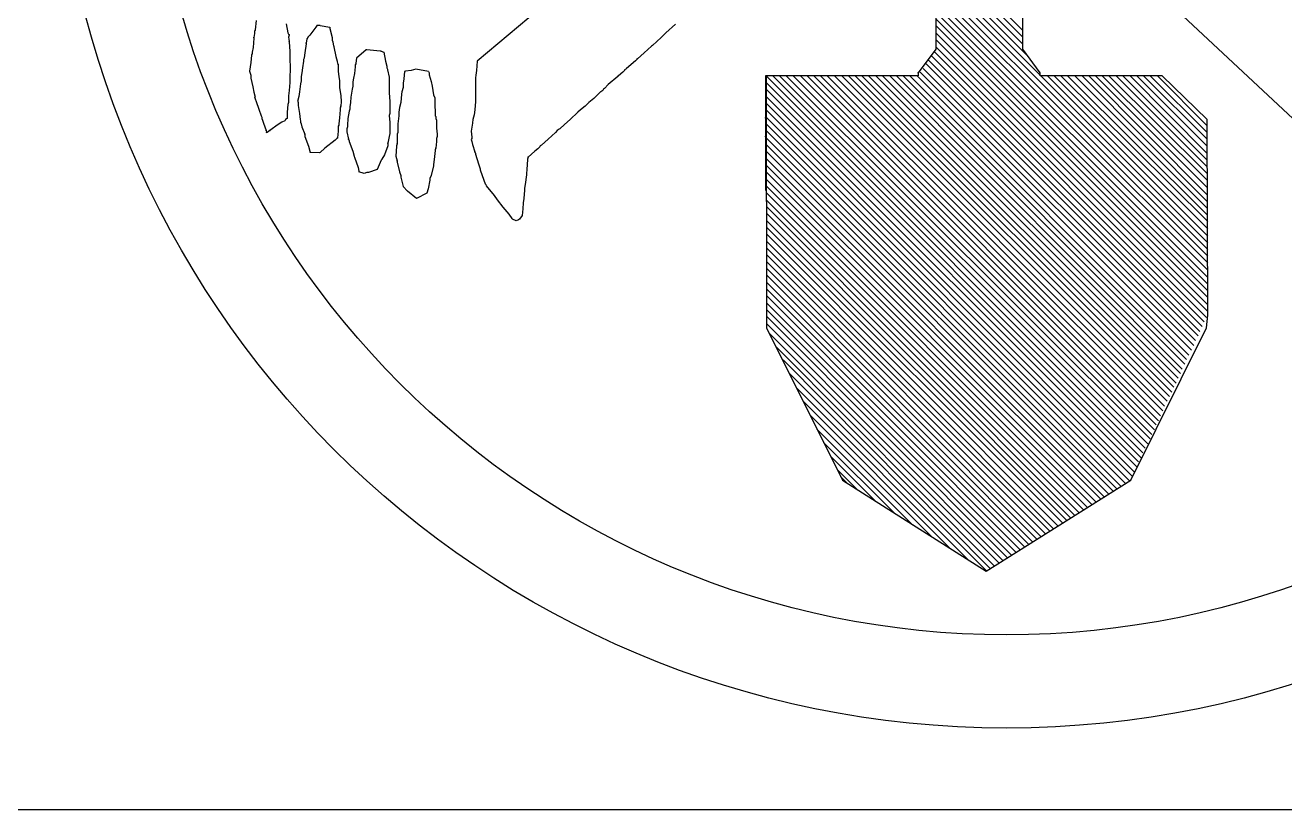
# Model space of a CAD drawing. Extents: x 477 to 783, y 495 to 674.
# Drawn here: x 580.781 to 582.857, y 624.308 to 625.601 of the extents above; entities that cross this region are included whole.
import ezdxf

# ---------------------------------------------------------------- set-up
doc = ezdxf.new("R2010")
doc.units = 0
doc.layers.add('11', color=7, linetype='CONTINUOUS')

# ---------------------------------------------------------------- blocks, each defined once
blk = doc.blocks.new('*O7')
at = {"layer": '11', "color": 1, "linetype": 'CONTINUOUS'}
blk.add_line((-1.684, -1.392), (-3.743, 0.537), dxfattribs=at)
at = {"layer": '11', "color": 7, "linetype": 'CONTINUOUS'}
for p, q in [((-2.769, -0.375), (-2.769, -0.812)), ((-2.626, -0.812), (-2.626, -0.508)), ((-2.626, -0.781), (-2.769, -0.638)), ((-2.626, -0.792), (-2.769, -0.649)), ((-2.626, -0.804), (-2.769, -0.66)), ((-2.62, -0.821), (-2.769, -0.672)), ((-2.598, -0.854), (-2.769, -0.683)), ((-2.321, -1.142), (-2.769, -0.694)), ((-2.321, -1.153), (-2.769, -0.706)), ((-2.321, -1.164), (-2.769, -0.717)), ((-3.406, -0.732), (-3.525, -0.832)), ((-2.321, -1.176), (-2.769, -0.728)), ((-2.321, -1.188), (-2.769, -0.74)), ((-3.889, -0.765), (-3.891, -0.78)), ((-2.321, -1.199), (-2.769, -0.751)), ((-2.321, -1.21), (-2.769, -0.762)), ((-3.892, -0.786), (-3.893, -0.793)), ((-3.891, -0.781), (-3.892, -0.782)), ((-3.892, -0.782), (-3.892, -0.783)), ((-3.892, -0.783), (-3.892, -0.786)), ((-3.891, -0.78), (-3.891, -0.781)), ((-3.84, -0.77), (-3.837, -0.785)), ((-3.837, -0.785), (-3.836, -0.787)), ((-3.836, -0.787), (-3.835, -0.788)), ((-3.835, -0.788), (-3.835, -0.789)), ((-3.791, -0.776), (-3.801, -0.789)), ((-3.79, -0.774), (-3.791, -0.776)), ((-3.789, -0.773), (-3.79, -0.774)), ((-3.784, -0.773), (-3.789, -0.773)), ((-3.784, -0.773), (-3.768, -0.776)), ((-3.768, -0.776), (-3.768, -0.778)), ((-3.768, -0.778), (-3.764, -0.793)), ((-3.217, -0.788), (-3.222, -0.793)), ((-3.214, -0.785), (-3.217, -0.788)), ((-3.198, -0.771), (-3.214, -0.785)), ((-2.321, -1.221), (-2.769, -0.773)), ((-2.321, -1.233), (-2.769, -0.785)), ((-3.894, -0.809), (-3.896, -0.817)), ((-3.893, -0.794), (-3.894, -0.809)), ((-3.893, -0.793), (-3.893, -0.794)), ((-3.835, -0.789), (-3.836, -0.792)), ((-3.836, -0.792), (-3.835, -0.799)), ((-3.835, -0.799), (-3.835, -0.8)), ((-3.835, -0.8), (-3.834, -0.816)), ((-3.807, -0.803), (-3.809, -0.818)), ((-3.806, -0.795), (-3.807, -0.802)), ((-3.807, -0.802), (-3.807, -0.803)), ((-3.804, -0.793), (-3.806, -0.795)), ((-3.803, -0.791), (-3.804, -0.792)), ((-3.804, -0.792), (-3.804, -0.793)), ((-3.801, -0.789), (-3.803, -0.791)), ((-3.764, -0.793), (-3.764, -0.795)), ((-3.764, -0.795), (-3.764, -0.796)), ((-3.764, -0.796), (-3.764, -0.797)), ((-3.764, -0.797), (-3.763, -0.8)), ((-3.763, -0.8), (-3.762, -0.807)), ((-3.762, -0.807), (-3.761, -0.807)), ((-3.761, -0.807), (-3.761, -0.808)), ((-3.761, -0.808), (-3.758, -0.824)), ((-3.238, -0.807), (-3.25, -0.818)), ((-3.236, -0.806), (-3.238, -0.807)), ((-3.222, -0.793), (-3.236, -0.806)), ((-2.321, -1.244), (-2.769, -0.796)), ((-2.323, -1.254), (-2.769, -0.808)), ((-3.897, -0.822), (-3.898, -0.834)), ((-3.896, -0.82), (-3.897, -0.821)), ((-3.897, -0.821), (-3.897, -0.822)), ((-3.896, -0.817), (-3.896, -0.818)), ((-3.896, -0.818), (-3.896, -0.82)), ((-3.834, -0.816), (-3.834, -0.823)), ((-3.834, -0.823), (-3.834, -0.824)), ((-3.834, -0.824), (-3.834, -0.826)), ((-3.834, -0.826), (-3.834, -0.828)), ((-3.834, -0.828), (-3.834, -0.829)), ((-3.834, -0.829), (-3.833, -0.841)), ((-3.81, -0.827), (-3.811, -0.829)), ((-3.811, -0.829), (-3.811, -0.831)), ((-3.809, -0.818), (-3.81, -0.826)), ((-3.81, -0.826), (-3.81, -0.827)), ((-3.758, -0.824), (-3.756, -0.832)), ((-3.724, -0.827), (-3.725, -0.835)), ((-3.708, -0.813), (-3.724, -0.827)), ((-3.707, -0.813), (-3.708, -0.813)), ((-3.685, -0.815), (-3.707, -0.813)), ((-3.683, -0.815), (-3.685, -0.815)), ((-3.683, -0.815), (-3.679, -0.817)), ((-3.679, -0.817), (-3.676, -0.832)), ((-3.262, -0.829), (-3.264, -0.831)), ((-3.261, -0.828), (-3.262, -0.828)), ((-3.262, -0.828), (-3.262, -0.829)), ((-3.25, -0.818), (-3.261, -0.828)), ((-2.769, -0.812), (-2.798, -0.851)), ((-2.334, -1.277), (-2.781, -0.83)), ((-2.33, -1.269), (-2.776, -0.823)), ((-2.327, -1.261), (-2.772, -0.816)), ((-2.597, -0.851), (-2.626, -0.812)), ((-3.899, -0.841), (-3.9, -0.848)), ((-3.9, -0.848), (-3.898, -0.855)), ((-3.898, -0.834), (-3.899, -0.841)), ((-3.833, -0.848), (-3.834, -0.855)), ((-3.833, -0.841), (-3.833, -0.848)), ((-3.814, -0.851), (-3.815, -0.857)), ((-3.813, -0.843), (-3.814, -0.851)), ((-3.811, -0.832), (-3.813, -0.843)), ((-3.811, -0.831), (-3.811, -0.832)), ((-3.756, -0.832), (-3.756, -0.833)), ((-3.756, -0.833), (-3.755, -0.835)), ((-3.755, -0.835), (-3.754, -0.837)), ((-3.754, -0.837), (-3.754, -0.849)), ((-3.754, -0.849), (-3.753, -0.857)), ((-3.726, -0.841), (-3.727, -0.852)), ((-3.725, -0.836), (-3.726, -0.838)), ((-3.726, -0.838), (-3.726, -0.84)), ((-3.726, -0.84), (-3.726, -0.841)), ((-3.725, -0.835), (-3.725, -0.836)), ((-3.676, -0.832), (-3.674, -0.84)), ((-3.674, -0.84), (-3.674, -0.841)), ((-3.674, -0.841), (-3.674, -0.843)), ((-3.674, -0.843), (-3.673, -0.845)), ((-3.673, -0.845), (-3.673, -0.846)), ((-3.673, -0.846), (-3.67, -0.858)), ((-3.645, -0.849), (-3.646, -0.861)), ((-3.643, -0.848), (-3.645, -0.849)), ((-3.634, -0.847), (-3.643, -0.848)), ((-3.63, -0.846), (-3.634, -0.847)), ((-3.626, -0.845), (-3.63, -0.846)), ((-3.605, -0.849), (-3.626, -0.845)), ((-3.605, -0.849), (-3.604, -0.851)), ((-3.604, -0.851), (-3.604, -0.853)), ((-3.526, -0.847), (-3.527, -0.855)), ((-3.525, -0.832), (-3.526, -0.847)), ((-3.285, -0.85), (-3.292, -0.856)), ((-3.282, -0.847), (-3.285, -0.85)), ((-3.28, -0.845), (-3.282, -0.846)), ((-3.282, -0.846), (-3.282, -0.847)), ((-3.279, -0.844), (-3.28, -0.845)), ((-3.264, -0.831), (-3.279, -0.844)), ((-2.798, -0.851), (-2.798, -0.856)), ((-2.344, -1.3), (-2.795, -0.85)), ((-2.341, -1.292), (-2.79, -0.844)), ((-2.337, -1.284), (-2.785, -0.836)), ((-2.597, -0.856), (-2.597, -0.851)), ((-3.898, -0.855), (-3.898, -0.86)), ((-3.898, -0.86), (-3.895, -0.874)), ((-3.834, -0.867), (-3.835, -0.88)), ((-3.834, -0.855), (-3.834, -0.862)), ((-3.834, -0.862), (-3.834, -0.867)), ((-3.816, -0.869), (-3.818, -0.882)), ((-3.815, -0.864), (-3.816, -0.869)), ((-3.815, -0.857), (-3.815, -0.864)), ((-3.753, -0.857), (-3.752, -0.864)), ((-3.752, -0.864), (-3.752, -0.871)), ((-3.752, -0.871), (-3.752, -0.875)), ((-3.729, -0.86), (-3.73, -0.866)), ((-3.73, -0.866), (-3.73, -0.873)), ((-3.727, -0.852), (-3.729, -0.86)), ((-3.67, -0.858), (-3.67, -0.866)), ((-3.67, -0.866), (-3.67, -0.872)), ((-3.646, -0.861), (-3.647, -0.868)), ((-3.647, -0.868), (-3.647, -0.875)), ((-3.604, -0.853), (-3.604, -0.854)), ((-3.604, -0.854), (-3.601, -0.865)), ((-3.601, -0.865), (-3.599, -0.873)), ((-3.527, -0.856), (-3.528, -0.858)), ((-3.528, -0.858), (-3.528, -0.86)), ((-3.528, -0.86), (-3.528, -0.861)), ((-3.528, -0.861), (-3.528, -0.872)), ((-3.527, -0.855), (-3.527, -0.856)), ((-3.309, -0.87), (-3.315, -0.877)), ((-3.293, -0.857), (-3.309, -0.87)), ((-3.292, -0.856), (-3.293, -0.856)), ((-3.293, -0.856), (-3.293, -0.857)), ((-2.976, -0.856), (-3.05, -0.856)), ((-3.05, -0.856), (-3.05, -0.859)), ((-3.05, -0.859), (-3.05, -0.861)), ((-3.05, -0.861), (-3.05, -0.862)), ((-3.05, -0.862), (-3.05, -0.877)), ((-2.798, -0.856), (-3.049, -0.856)), ((-3.049, -0.856), (-3.048, -1.271)), ((-2.428, -1.477), (-3.049, -0.856)), ((-2.431, -1.485), (-3.049, -0.867)), ((-2.424, -1.469), (-3.038, -0.856)), ((-2.42, -1.462), (-3.027, -0.856)), ((-2.416, -1.454), (-3.016, -0.856)), ((-2.413, -1.447), (-3.004, -0.856)), ((-2.409, -1.439), (-2.992, -0.856)), ((-2.406, -1.431), (-2.981, -0.856)), ((-2.402, -1.424), (-2.97, -0.856)), ((-2.399, -1.416), (-2.959, -0.856)), ((-2.395, -1.408), (-2.948, -0.856)), ((-2.392, -1.4), (-2.936, -0.856)), ((-2.388, -1.392), (-2.924, -0.856)), ((-2.384, -1.384), (-2.913, -0.856)), ((-2.38, -1.377), (-2.902, -0.856)), ((-2.377, -1.369), (-2.891, -0.856)), ((-2.373, -1.362), (-2.88, -0.856)), ((-2.37, -1.354), (-2.868, -0.856)), ((-2.366, -1.346), (-2.857, -0.856)), ((-2.363, -1.339), (-2.845, -0.856)), ((-2.359, -1.331), (-2.834, -0.856)), ((-2.356, -1.323), (-2.823, -0.856)), ((-2.352, -1.316), (-2.812, -0.856)), ((-2.348, -1.308), (-2.8, -0.856)), ((-2.396, -0.856), (-2.597, -0.856)), ((-2.321, -1.131), (-2.596, -0.856)), ((-2.321, -1.12), (-2.585, -0.856)), ((-2.321, -1.108), (-2.574, -0.856)), ((-2.321, -1.096), (-2.563, -0.856)), ((-2.322, -1.085), (-2.552, -0.856)), ((-2.322, -1.074), (-2.54, -0.856)), ((-2.322, -1.063), (-2.528, -0.856)), ((-2.322, -1.052), (-2.517, -0.856)), ((-2.322, -1.04), (-2.506, -0.856)), ((-2.322, -1.028), (-2.495, -0.856)), ((-2.322, -1.017), (-2.484, -0.856)), ((-2.322, -1.006), (-2.472, -0.856)), ((-2.322, -0.995), (-2.461, -0.856)), ((-2.322, -0.984), (-2.449, -0.856)), ((-2.322, -0.972), (-2.438, -0.856)), ((-2.322, -0.96), (-2.427, -0.856)), ((-2.322, -0.949), (-2.416, -0.856)), ((-2.322, -0.938), (-2.404, -0.856)), ((-2.322, -0.928), (-2.396, -0.856)), ((-3.895, -0.874), (-3.893, -0.883)), ((-3.893, -0.883), (-3.891, -0.891)), ((-3.891, -0.891), (-3.892, -0.891)), ((-3.892, -0.891), (-3.891, -0.894)), ((-3.835, -0.88), (-3.836, -0.889)), ((-3.836, -0.889), (-3.836, -0.896)), ((-3.819, -0.89), (-3.821, -0.898)), ((-3.818, -0.882), (-3.819, -0.89)), ((-3.752, -0.875), (-3.75, -0.889)), ((-3.75, -0.889), (-3.749, -0.898)), ((-3.733, -0.891), (-3.734, -0.9)), ((-3.731, -0.878), (-3.733, -0.891)), ((-3.73, -0.873), (-3.731, -0.878)), ((-3.67, -0.872), (-3.67, -0.879)), ((-3.67, -0.879), (-3.67, -0.884)), ((-3.67, -0.884), (-3.669, -0.898)), ((-3.65, -0.886), (-3.651, -0.9)), ((-3.649, -0.882), (-3.65, -0.886)), ((-3.647, -0.875), (-3.649, -0.882)), ((-3.599, -0.873), (-3.598, -0.88)), ((-3.598, -0.88), (-3.597, -0.887)), ((-3.597, -0.887), (-3.595, -0.892)), ((-3.595, -0.892), (-3.595, -0.906)), ((-3.528, -0.872), (-3.528, -0.88)), ((-3.528, -0.88), (-3.528, -0.887)), ((-3.528, -0.887), (-3.528, -0.893)), ((-3.322, -0.882), (-3.333, -0.893)), ((-3.321, -0.882), (-3.322, -0.882)), ((-3.318, -0.88), (-3.321, -0.882)), ((-3.317, -0.878), (-3.318, -0.88)), ((-3.315, -0.877), (-3.317, -0.878)), ((-3.05, -0.877), (-3.05, -0.881)), ((-3.05, -0.881), (-3.05, -0.886)), ((-3.05, -0.886), (-3.05, -0.9)), ((-2.435, -1.492), (-3.049, -0.878)), ((-2.438, -1.5), (-3.049, -0.89)), ((-3.891, -0.894), (-3.889, -0.898)), ((-3.889, -0.898), (-3.885, -0.911)), ((-3.885, -0.911), (-3.881, -0.922)), ((-3.837, -0.903), (-3.838, -0.916)), ((-3.836, -0.9), (-3.837, -0.903)), ((-3.836, -0.896), (-3.836, -0.897)), ((-3.836, -0.897), (-3.836, -0.9)), ((-3.821, -0.898), (-3.82, -0.899)), ((-3.82, -0.899), (-3.82, -0.902)), ((-3.82, -0.902), (-3.82, -0.905)), ((-3.82, -0.905), (-3.818, -0.918)), ((-3.751, -0.912), (-3.752, -0.925)), ((-3.75, -0.906), (-3.751, -0.909)), ((-3.751, -0.909), (-3.751, -0.912)), ((-3.749, -0.898), (-3.75, -0.906)), ((-3.735, -0.911), (-3.736, -0.914)), ((-3.734, -0.9), (-3.735, -0.907)), ((-3.735, -0.907), (-3.735, -0.908)), ((-3.735, -0.908), (-3.735, -0.911)), ((-3.669, -0.898), (-3.669, -0.906)), ((-3.669, -0.906), (-3.669, -0.914)), ((-3.653, -0.908), (-3.654, -0.916)), ((-3.651, -0.9), (-3.653, -0.908)), ((-3.595, -0.906), (-3.594, -0.914)), ((-3.529, -0.912), (-3.53, -0.92)), ((-3.528, -0.898), (-3.529, -0.912)), ((-3.528, -0.893), (-3.528, -0.898)), ((-3.355, -0.912), (-3.359, -0.916)), ((-3.347, -0.906), (-3.355, -0.912)), ((-3.341, -0.9), (-3.347, -0.906)), ((-3.333, -0.893), (-3.341, -0.9)), ((-3.05, -0.9), (-3.05, -0.902)), ((-3.05, -0.902), (-3.05, -0.914)), ((-2.442, -1.508), (-3.049, -0.901)), ((-2.445, -1.516), (-3.049, -0.912)), ((-3.881, -0.922), (-3.88, -0.924)), ((-3.88, -0.924), (-3.88, -0.926)), ((-3.88, -0.926), (-3.879, -0.929)), ((-3.879, -0.929), (-3.877, -0.934)), ((-3.877, -0.934), (-3.873, -0.946)), ((-3.847, -0.932), (-3.853, -0.936)), ((-3.842, -0.93), (-3.847, -0.932)), ((-3.841, -0.928), (-3.842, -0.93)), ((-3.838, -0.926), (-3.841, -0.928)), ((-3.838, -0.916), (-3.838, -0.926)), ((-3.818, -0.918), (-3.817, -0.928)), ((-3.817, -0.928), (-3.816, -0.93)), ((-3.816, -0.93), (-3.816, -0.932)), ((-3.816, -0.932), (-3.815, -0.935)), ((-3.752, -0.925), (-3.753, -0.935)), ((-3.738, -0.926), (-3.739, -0.937)), ((-3.736, -0.914), (-3.738, -0.926)), ((-3.669, -0.918), (-3.67, -0.921)), ((-3.67, -0.921), (-3.669, -0.933)), ((-3.669, -0.914), (-3.669, -0.915)), ((-3.669, -0.915), (-3.669, -0.918)), ((-3.669, -0.933), (-3.669, -0.944)), ((-3.654, -0.922), (-3.656, -0.935)), ((-3.654, -0.916), (-3.654, -0.917)), ((-3.654, -0.917), (-3.654, -0.92)), ((-3.654, -0.92), (-3.654, -0.922)), ((-3.594, -0.914), (-3.594, -0.922)), ((-3.594, -0.922), (-3.593, -0.923)), ((-3.593, -0.923), (-3.593, -0.926)), ((-3.593, -0.926), (-3.592, -0.929)), ((-3.592, -0.929), (-3.592, -0.942)), ((-3.533, -0.934), (-3.535, -0.947)), ((-3.532, -0.929), (-3.533, -0.932)), ((-3.533, -0.932), (-3.533, -0.934)), ((-3.53, -0.92), (-3.532, -0.928)), ((-3.532, -0.928), (-3.532, -0.929)), ((-3.372, -0.928), (-3.381, -0.936)), ((-3.359, -0.916), (-3.372, -0.928)), ((-3.05, -0.914), (-3.05, -0.925)), ((-3.05, -0.925), (-3.05, -0.926)), ((-3.05, -0.926), (-3.05, -0.928)), ((-3.05, -0.928), (-3.05, -0.942)), ((-2.45, -1.523), (-3.049, -0.924)), ((-2.321, -1.25), (-2.322, -0.928)), ((-3.873, -0.946), (-3.872, -0.949)), ((-3.871, -0.949), (-3.872, -0.95)), ((-3.872, -0.95), (-3.872, -0.949)), ((-3.867, -0.946), (-3.871, -0.949)), ((-3.853, -0.936), (-3.867, -0.946)), ((-3.815, -0.935), (-3.814, -0.94)), ((-3.814, -0.94), (-3.809, -0.952)), ((-3.809, -0.952), (-3.809, -0.955)), ((-3.754, -0.947), (-3.755, -0.958)), ((-3.753, -0.937), (-3.754, -0.939)), ((-3.754, -0.939), (-3.754, -0.942)), ((-3.754, -0.942), (-3.754, -0.947)), ((-3.753, -0.935), (-3.753, -0.937)), ((-3.739, -0.94), (-3.74, -0.943)), ((-3.74, -0.943), (-3.74, -0.948)), ((-3.74, -0.948), (-3.737, -0.96)), ((-3.739, -0.937), (-3.739, -0.939)), ((-3.739, -0.939), (-3.739, -0.94)), ((-3.669, -0.951), (-3.67, -0.956)), ((-3.669, -0.944), (-3.669, -0.946)), ((-3.669, -0.946), (-3.669, -0.948)), ((-3.669, -0.948), (-3.669, -0.951)), ((-3.656, -0.949), (-3.657, -0.952)), ((-3.657, -0.952), (-3.657, -0.957)), ((-3.656, -0.935), (-3.656, -0.945)), ((-3.656, -0.945), (-3.656, -0.947)), ((-3.656, -0.947), (-3.656, -0.949)), ((-3.592, -0.942), (-3.591, -0.952)), ((-3.591, -0.952), (-3.591, -0.954)), ((-3.591, -0.954), (-3.591, -0.956)), ((-3.535, -0.947), (-3.534, -0.957)), ((-3.396, -0.949), (-3.408, -0.96)), ((-3.393, -0.946), (-3.396, -0.949)), ((-3.39, -0.944), (-3.393, -0.946)), ((-3.389, -0.943), (-3.39, -0.944)), ((-3.381, -0.936), (-3.389, -0.943)), ((-3.05, -0.942), (-3.05, -0.944)), ((-3.05, -0.944), (-3.05, -0.945)), ((-3.05, -0.945), (-3.05, -0.946)), ((-3.05, -0.946), (-3.05, -0.949)), ((-3.05, -0.949), (-3.05, -0.956)), ((-2.456, -1.528), (-3.049, -0.935)), ((-2.464, -1.532), (-3.049, -0.946)), ((-3.809, -0.955), (-3.809, -0.956)), ((-3.809, -0.956), (-3.803, -0.972)), ((-3.803, -0.972), (-3.801, -0.98)), ((-3.776, -0.975), (-3.784, -0.982)), ((-3.759, -0.962), (-3.776, -0.975)), ((-3.758, -0.961), (-3.759, -0.962)), ((-3.755, -0.958), (-3.758, -0.961)), ((-3.737, -0.96), (-3.736, -0.963)), ((-3.736, -0.963), (-3.736, -0.964)), ((-3.736, -0.964), (-3.73, -0.98)), ((-3.672, -0.971), (-3.678, -0.986)), ((-3.67, -0.956), (-3.672, -0.967)), ((-3.672, -0.967), (-3.672, -0.97)), ((-3.672, -0.97), (-3.672, -0.971)), ((-3.658, -0.972), (-3.659, -0.988)), ((-3.657, -0.968), (-3.658, -0.971)), ((-3.658, -0.971), (-3.658, -0.972)), ((-3.657, -0.957), (-3.657, -0.968)), ((-3.593, -0.975), (-3.594, -0.978)), ((-3.592, -0.964), (-3.593, -0.975)), ((-3.591, -0.956), (-3.592, -0.959)), ((-3.592, -0.959), (-3.592, -0.964)), ((-3.534, -0.959), (-3.535, -0.961)), ((-3.535, -0.961), (-3.534, -0.964)), ((-3.534, -0.957), (-3.534, -0.959)), ((-3.534, -0.964), (-3.533, -0.969)), ((-3.533, -0.969), (-3.529, -0.981)), ((-3.422, -0.973), (-3.425, -0.976)), ((-3.421, -0.971), (-3.422, -0.973)), ((-3.419, -0.97), (-3.421, -0.971)), ((-3.408, -0.96), (-3.419, -0.97)), ((-3.05, -0.956), (-3.05, -0.957)), ((-3.05, -0.957), (-3.05, -0.972)), ((-3.05, -0.972), (-3.05, -0.98)), ((-2.471, -1.536), (-3.049, -0.958)), ((-2.477, -1.54), (-3.049, -0.969)), ((-3.801, -0.98), (-3.8, -0.981)), ((-3.8, -0.982), (-3.8, -0.981)), ((-3.785, -0.983), (-3.8, -0.982)), ((-3.784, -0.982), (-3.785, -0.983)), ((-3.73, -0.98), (-3.728, -0.988)), ((-3.728, -0.988), (-3.728, -0.989)), ((-3.728, -0.989), (-3.727, -0.99)), ((-3.727, -0.99), (-3.721, -1.007)), ((-3.683, -0.995), (-3.69, -1.01)), ((-3.682, -0.994), (-3.683, -0.995)), ((-3.678, -0.986), (-3.682, -0.993)), ((-3.682, -0.993), (-3.682, -0.994)), ((-3.659, -0.988), (-3.657, -0.996)), ((-3.657, -0.996), (-3.657, -0.998)), ((-3.596, -0.994), (-3.597, -1.002)), ((-3.594, -0.979), (-3.596, -0.994)), ((-3.594, -0.978), (-3.594, -0.979)), ((-3.529, -0.981), (-3.528, -0.984)), ((-3.528, -0.984), (-3.528, -0.985)), ((-3.528, -0.985), (-3.523, -1.001)), ((-3.442, -0.994), (-3.443, -1.01)), ((-3.441, -0.99), (-3.442, -0.993)), ((-3.442, -0.993), (-3.442, -0.994)), ((-3.43, -0.98), (-3.441, -0.99)), ((-3.425, -0.976), (-3.43, -0.98)), ((-3.05, -0.98), (-3.05, -0.981)), ((-3.05, -0.981), (-3.05, -0.983)), ((-3.05, -0.983), (-3.05, -0.985)), ((-3.05, -0.985), (-3.05, -0.986)), ((-3.05, -0.986), (-3.05, -0.997)), ((-2.484, -1.545), (-3.049, -0.98)), ((-2.492, -1.549), (-3.049, -0.992)), ((-3.721, -1.007), (-3.72, -1.013)), ((-3.72, -1.013), (-3.72, -1.014)), ((-3.711, -1.017), (-3.72, -1.014)), ((-3.707, -1.015), (-3.711, -1.017)), ((-3.704, -1.015), (-3.707, -1.015)), ((-3.69, -1.01), (-3.704, -1.015)), ((-3.657, -0.998), (-3.653, -1.014)), ((-3.653, -1.014), (-3.651, -1.02)), ((-3.597, -1.004), (-3.601, -1.02)), ((-3.597, -1.002), (-3.597, -1.003)), ((-3.597, -1.003), (-3.597, -1.004)), ((-3.523, -1.001), (-3.52, -1.009)), ((-3.52, -1.009), (-3.52, -1.01)), ((-3.52, -1.01), (-3.52, -1.011)), ((-3.52, -1.011), (-3.514, -1.028)), ((-3.443, -1.01), (-3.444, -1.017)), ((-3.444, -1.017), (-3.444, -1.018)), ((-3.05, -0.997), (-3.05, -1.005)), ((-3.05, -1.005), (-3.05, -1.011)), ((-3.05, -1.011), (-3.05, -1.018)), ((-2.498, -1.553), (-3.049, -1.003)), ((-2.505, -1.558), (-3.049, -1.014)), ((-3.651, -1.02), (-3.651, -1.021)), ((-3.651, -1.021), (-3.651, -1.023)), ((-3.651, -1.023), (-3.647, -1.038)), ((-3.603, -1.028), (-3.606, -1.042)), ((-3.601, -1.02), (-3.603, -1.025)), ((-3.603, -1.025), (-3.603, -1.026)), ((-3.603, -1.026), (-3.603, -1.028)), ((-3.514, -1.028), (-3.512, -1.034)), ((-3.512, -1.034), (-3.511, -1.035)), ((-3.511, -1.035), (-3.51, -1.037)), ((-3.51, -1.037), (-3.497, -1.053)), ((-3.446, -1.035), (-3.447, -1.041)), ((-3.444, -1.019), (-3.446, -1.035)), ((-3.444, -1.018), (-3.444, -1.019)), ((-3.05, -1.018), (-3.05, -1.023)), ((-3.05, -1.023), (-3.05, -1.036)), ((-3.05, -1.036), (-3.05, -1.045)), ((-2.512, -1.562), (-3.049, -1.026)), ((-2.519, -1.567), (-3.049, -1.037)), ((-3.647, -1.038), (-3.64, -1.046)), ((-3.625, -1.058), (-3.64, -1.046)), ((-3.608, -1.049), (-3.625, -1.058)), ((-3.606, -1.042), (-3.608, -1.049)), ((-3.497, -1.053), (-3.492, -1.06)), ((-3.448, -1.058), (-3.449, -1.065)), ((-3.447, -1.044), (-3.448, -1.058)), ((-3.447, -1.041), (-3.447, -1.042)), ((-3.447, -1.042), (-3.447, -1.044)), ((-2.526, -1.571), (-3.049, -1.048)), ((-3.492, -1.06), (-3.483, -1.072)), ((-3.483, -1.072), (-3.473, -1.084)), ((-3.45, -1.075), (-3.451, -1.086)), ((-3.449, -1.065), (-3.45, -1.075)), ((-2.533, -1.576), (-3.049, -1.06)), ((-2.54, -1.58), (-3.048, -1.071)), ((-3.473, -1.084), (-3.468, -1.091)), ((-3.468, -1.091), (-3.467, -1.092)), ((-3.461, -1.095), (-3.467, -1.092)), ((-3.457, -1.093), (-3.461, -1.095)), ((-3.455, -1.092), (-3.457, -1.093)), ((-3.451, -1.086), (-3.455, -1.092)), ((-2.547, -1.584), (-3.048, -1.082)), ((-2.554, -1.588), (-3.048, -1.094)), ((-2.56, -1.593), (-3.048, -1.105)), ((-2.568, -1.597), (-3.048, -1.116)), ((-2.575, -1.602), (-3.048, -1.128)), ((-2.581, -1.606), (-3.048, -1.139)), ((-2.588, -1.611), (-3.048, -1.15)), ((-2.596, -1.615), (-3.048, -1.162)), ((-2.602, -1.62), (-3.048, -1.173)), ((-2.609, -1.624), (-3.048, -1.184)), ((-2.616, -1.628), (-3.048, -1.196)), ((-2.623, -1.632), (-3.048, -1.207)), ((-2.63, -1.637), (-3.048, -1.218)), ((-2.637, -1.641), (-3.048, -1.23)), ((-2.644, -1.646), (-3.048, -1.241)), ((-2.651, -1.65), (-3.048, -1.252)), ((-2.658, -1.655), (-3.048, -1.264)), ((-2.323, -1.271), (-2.321, -1.25)), ((-3.048, -1.271), (-2.923, -1.522)), ((-2.664, -1.659), (-3.044, -1.28)), ((-2.448, -1.522), (-2.323, -1.271)), ((-2.672, -1.664), (-3.033, -1.302)), ((-2.679, -1.668), (-3.021, -1.324)), ((-2.685, -1.672), (-3.01, -1.347)), ((-2.714, -1.655), (-2.999, -1.37)), ((-2.745, -1.635), (-2.988, -1.392)), ((-2.776, -1.615), (-2.976, -1.415)), ((-2.807, -1.596), (-2.965, -1.438)), ((-2.838, -1.576), (-2.954, -1.46)), ((-2.869, -1.556), (-2.942, -1.483)), ((-2.9, -1.536), (-2.931, -1.505)), ((-2.914, -1.528), (-2.926, -1.516)), ((-2.923, -1.522), (-2.686, -1.672)), ((-2.686, -1.672), (-2.448, -1.522))]:
    blk.add_line(p, q, dxfattribs=at)
blk.add_lwpolyline([(-4.421, 2.065), (4.421, 2.065), (4.421, -2.065), (-4.421, -2.065), (-4.421, 2.065)], dxfattribs=at)
at = {"layer": '11', "color": 1, "linetype": 'CONTINUOUS'}
for radius in [1.5675, 1.4139]:
    blk.add_circle((-2.6527, -0.3629), radius, dxfattribs=at)
at = {"layer": '11', "color": 7, "linetype": 'CONTINUOUS'}
for p in [(-3.789, -0.773), (-3.893, -0.793), (-3.835, -0.799), (-3.807, -0.802), (-3.754, -0.837), (-2.798, -0.851), (-3.75, -0.906), (-3.05, -0.925), (-3.873, -0.946), (-3.867, -0.946), (-3.809, -0.952), (-3.755, -0.958), (-3.737, -0.96), (-3.672, -0.967), (-3.657, -0.968), (-3.593, -0.975), (-3.05, -0.956), (-3.657, -0.996), (-3.529, -0.981), (-3.441, -0.99)]:
    blk.add_point(p, dxfattribs=at)
for points in [[(-3.789, -0.773), (-3.789, -0.773), (-3.784, -0.773)], [(-3.685, -0.815), (-3.707, -0.813), (-3.683, -0.815)]]:
    blk.add_solid(points, dxfattribs=at)

msp = doc.modelspace()

# ---------------------------------------------------------------- block references
at = {"layer": '11', "color": 7, "linetype": 'CONTINUOUS'}
msp.add_blockref('*O7', (585.051, 626.373), dxfattribs=at)

doc.saveas('drawing.dxf')
